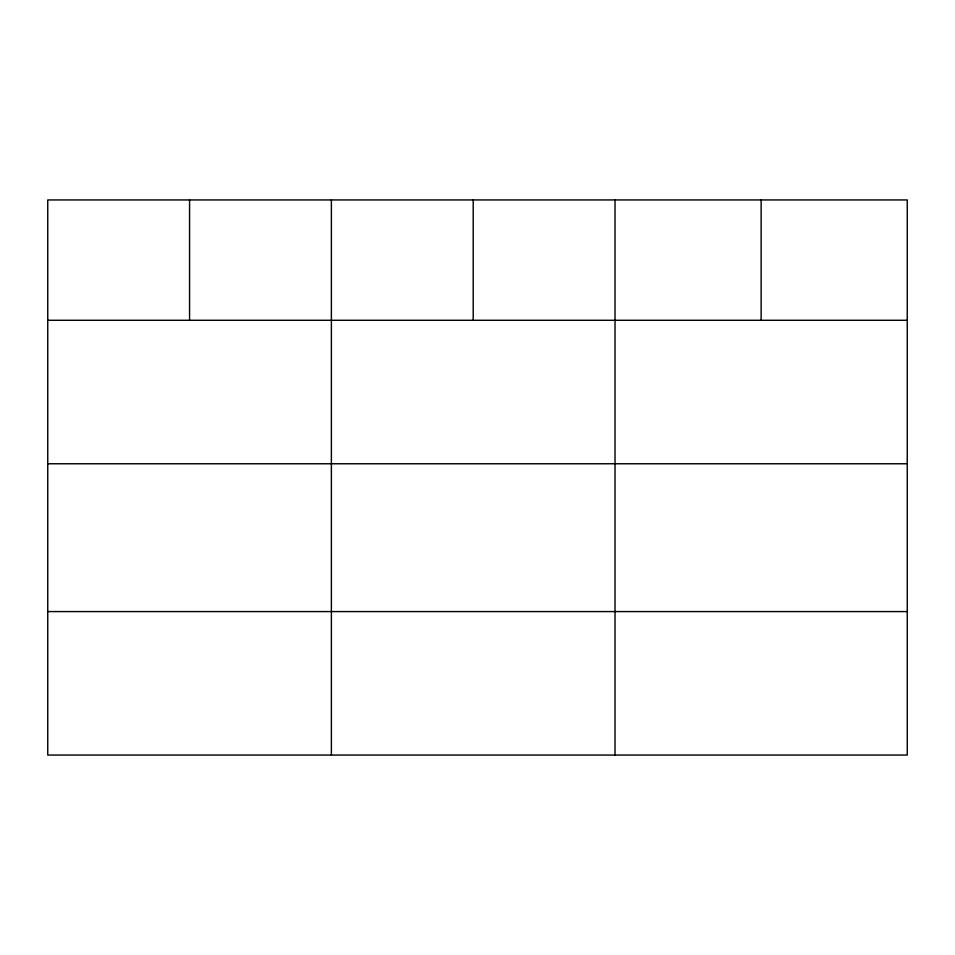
<?xml version="1.0" encoding="UTF-8"?>
<svg xmlns="http://www.w3.org/2000/svg" width="955" height="955" viewBox="0 0 955 955"><rect width="100%" height="100%" fill="white"/><g stroke="black" fill="none" stroke-linecap="round" stroke-linejoin="round"><path stroke-width="1.43" d="M907.25 463.76L907.25 199.941L47.75 199.941L47.75 755.059L907.25 755.059L907.25 463.76L47.75 463.76M47.75 320.283L907.25 320.283M47.75 611.582L907.25 611.582M761.135 199.941L761.135 320.283M615.02 199.941L615.02 755.059M473.202 199.941L473.202 320.283M331.385 199.941L331.385 755.059M189.568 199.941L189.568 320.283"/></g></svg>
